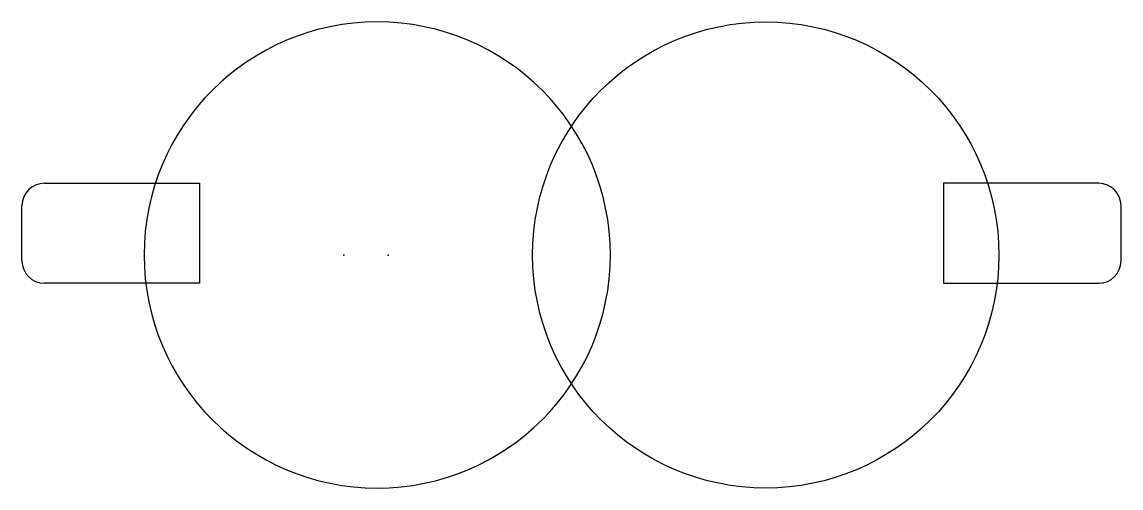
# Model space of a CAD drawing. Header units: centimetres. Extents: x -1.65 to 3.3, y -1.05 to 1.05.
import ezdxf

# ---------------------------------------------------------------- set-up
doc = ezdxf.new("R2010")
doc.units = ezdxf.units.CM
doc.header["$MEASUREMENT"] = 0
doc.layers.add('202101_KoppertBox_RimInner_KoppertFit v9 (1) v1_Sketch1', color=7, linetype='Continuous')

msp = doc.modelspace()

# ---------------------------------------------------------------- linework, layer by layer
at = {"layer": '202101_KoppertBox_RimInner_KoppertFit v9 (1) v1_Sketch1'}
for p, q in [((-1.55, 0.3231), (-0.85, 0.3231)), ((-0.85, 0.3231), (-0.85, -0.1269)), ((3.2, 0.3231), (2.5, 0.3231)), ((2.5, 0.3231), (2.5, -0.1269)), ((-1.65, -0.0269), (-1.65, 0.2231)), ((3.3, -0.0269), (3.3, 0.2231)), ((-0.85, -0.1269), (-1.55, -0.1269)), ((2.5, -0.1269), (3.2, -0.1269))]:
    msp.add_line(p, q, dxfattribs=at)
at = {"layer": '202101_KoppertBox_RimInner_KoppertFit v9 (1) v1_Sketch1', "extrusion": (1.22465e-16, 0, -1)}
msp.add_circle((0.05, 0), 1.05, dxfattribs=at)
at = {"layer": '202101_KoppertBox_RimInner_KoppertFit v9 (1) v1_Sketch1'}
msp.add_circle((1.7, 0), 1.05, dxfattribs=at)
for centre, start, end in [((-1.55, 0.2231), 90, 180), ((3.2, 0.2231), 0, 90), ((-1.55, -0.0269), 180, 270), ((3.2, -0.0269), 270, 360)]:
    msp.add_arc(centre, 0.1, start, end, dxfattribs=at)
for p in [(-0.2, 0), (0, 0)]:
    msp.add_point(p, dxfattribs=at)

doc.saveas('drawing.dxf')
